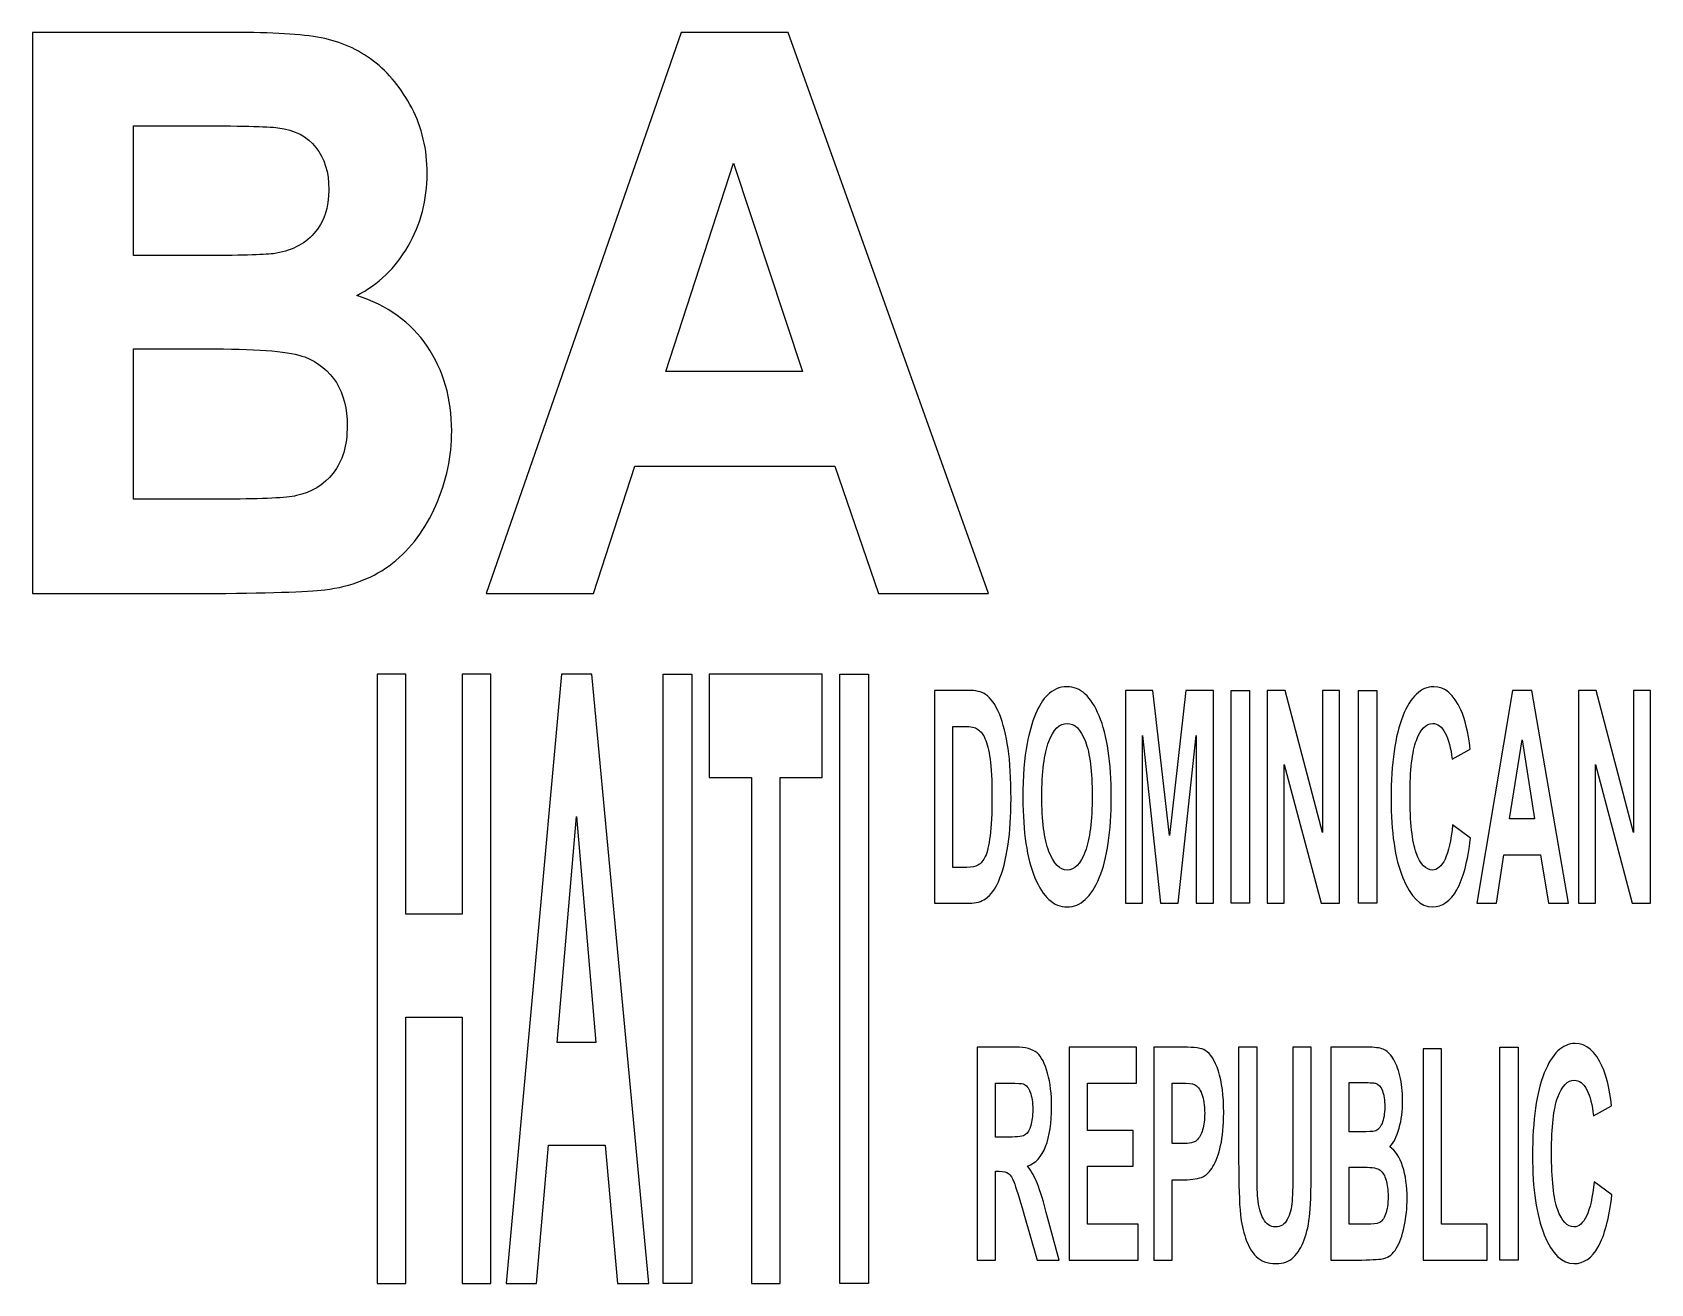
# Model space of a CAD drawing. Header units: centimetres. Extents: x -12.1 to 12.1, y -5 to 6.2.
# Drawn here: x -8.324 to -7.556, y 1.023 to 1.617 of the extents above; entities that cross this region are included whole.
import ezdxf

# ---------------------------------------------------------------- set-up
doc = ezdxf.new("R2010")
doc.units = ezdxf.units.CM
doc.header["$MEASUREMENT"] = 0
doc.layers.add('Layer 1', color=7, linetype='Continuous')

msp = doc.modelspace()

# ---------------------------------------------------------------- linework, layer by layer
at = {"layer": 'Layer 1', "color": 250}
for points, knots in [([(-8.32401, 1.61732), (-8.32401, 1.61732), (-8.22902, 1.61732), (-8.22902, 1.61732), (-8.22902, 1.61732), (-8.21024, 1.61732), (-8.19621, 1.61646), (-8.18697, 1.61471), (-8.18697, 1.61471), (-8.17774, 1.61293), (-8.16947, 1.60926), (-8.16217, 1.60369), (-8.16217, 1.60369), (-8.15489, 1.59811), (-8.1488, 1.59071), (-8.14393, 1.58142), (-8.14393, 1.58142), (-8.13911, 1.57216), (-8.13665, 1.56176), (-8.13665, 1.55027), (-8.13665, 1.55027), (-8.13665, 1.5378), (-8.13966, 1.52636), (-8.14565, 1.5159), (-8.14565, 1.5159), (-8.15165, 1.50551), (-8.15977, 1.49768), (-8.17003, 1.49246), (-8.17003, 1.49246), (-8.15556, 1.48777), (-8.14446, 1.47971), (-8.13665, 1.46833), (-8.13665, 1.46833), (-8.12888, 1.45694), (-8.12501, 1.44355), (-8.12501, 1.42814), (-8.12501, 1.42814), (-8.12501, 1.41603), (-8.12748, 1.40427), (-8.13255, 1.39279), (-8.13255, 1.39279), (-8.13756, 1.38134), (-8.1444, 1.37221), (-8.1531, 1.36536), (-8.1531, 1.36536), (-8.16181, 1.35852), (-8.17253, 1.35429), (-8.18529, 1.35272), (-8.18529, 1.35272), (-8.19326, 1.35176), (-8.21257, 1.35115), (-8.24314, 1.35092), (-8.24314, 1.35092), (-8.24314, 1.35092), (-8.32401, 1.35092), (-8.32401, 1.35092), (-8.32401, 1.35092), (-8.32401, 1.35092), (-8.32401, 1.61732), (-8.32401, 1.61732)], [0, 0, 0, 0, 0.0625, 0.0625, 0.0625, 0.0625, 0.125, 0.125, 0.125, 0.125, 0.1875, 0.1875, 0.1875, 0.1875, 0.25, 0.25, 0.25, 0.25, 0.3125, 0.3125, 0.3125, 0.3125, 0.375, 0.375, 0.375, 0.375, 0.4375, 0.4375, 0.4375, 0.4375, 0.5, 0.5, 0.5, 0.5, 0.5625, 0.5625, 0.5625, 0.5625, 0.625, 0.625, 0.625, 0.625, 0.6875, 0.6875, 0.6875, 0.6875, 0.75, 0.75, 0.75, 0.75, 0.8125, 0.8125, 0.8125, 0.8125, 0.875, 0.875, 0.875, 0.875, 1, 1, 1, 1]), ([(-7.87025, 1.35092), (-7.87025, 1.35092), (-7.92242, 1.35092), (-7.92242, 1.35092), (-7.92242, 1.35092), (-7.92242, 1.35092), (-7.94319, 1.41142), (-7.94319, 1.41142), (-7.94319, 1.41142), (-7.94319, 1.41142), (-8.03815, 1.41142), (-8.03815, 1.41142), (-8.03815, 1.41142), (-8.03815, 1.41142), (-8.05771, 1.35092), (-8.05771, 1.35092), (-8.05771, 1.35092), (-8.05771, 1.35092), (-8.10865, 1.35092), (-8.10865, 1.35092), (-8.10865, 1.35092), (-8.10865, 1.35092), (-8.0161, 1.61732), (-8.0161, 1.61732), (-8.0161, 1.61732), (-8.0161, 1.61732), (-7.96538, 1.61732), (-7.96538, 1.61732), (-7.96538, 1.61732), (-7.96538, 1.61732), (-7.87025, 1.35092), (-7.87025, 1.35092)], [0, 0, 0, 0, 0.111111, 0.111111, 0.111111, 0.111111, 0.222222, 0.222222, 0.222222, 0.222222, 0.333333, 0.333333, 0.333333, 0.333333, 0.444444, 0.444444, 0.444444, 0.444444, 0.555556, 0.555556, 0.555556, 0.555556, 0.666667, 0.666667, 0.666667, 0.666667, 0.777778, 0.777778, 0.777778, 0.777778, 1, 1, 1, 1]), ([(-8.27605, 1.57298), (-8.27605, 1.57298), (-8.27605, 1.51139), (-8.27605, 1.51139), (-8.27605, 1.51139), (-8.27605, 1.51139), (-8.2446, 1.51139), (-8.2446, 1.51139), (-8.2446, 1.51139), (-8.22591, 1.51139), (-8.21428, 1.51169), (-8.20974, 1.51226), (-8.20974, 1.51226), (-8.20153, 1.51337), (-8.19509, 1.51655), (-8.19038, 1.52181), (-8.19038, 1.52181), (-8.18569, 1.52711), (-8.18333, 1.53405), (-8.18333, 1.54264), (-8.18333, 1.54264), (-8.18333, 1.55091), (-8.18535, 1.55757), (-8.18942, 1.56273), (-8.18942, 1.56273), (-8.19347, 1.56785), (-8.19949, 1.571), (-8.2075, 1.57207), (-8.2075, 1.57207), (-8.21225, 1.57268), (-8.22591, 1.57298), (-8.24847, 1.57298), (-8.24847, 1.57298), (-8.24847, 1.57298), (-8.27605, 1.57298), (-8.27605, 1.57298)], [0, 0, 0, 0, 0.1, 0.1, 0.1, 0.1, 0.2, 0.2, 0.2, 0.2, 0.3, 0.3, 0.3, 0.3, 0.4, 0.4, 0.4, 0.4, 0.5, 0.5, 0.5, 0.5, 0.6, 0.6, 0.6, 0.6, 0.7, 0.7, 0.7, 0.7, 0.8, 0.8, 0.8, 0.8, 1, 1, 1, 1]), ([(-7.95856, 1.45632), (-7.95856, 1.45632), (-7.9913, 1.55518), (-7.9913, 1.55518), (-7.9913, 1.55518), (-7.9913, 1.55518), (-8.02338, 1.45632), (-8.02338, 1.45632), (-8.02338, 1.45632), (-8.02338, 1.45632), (-7.95856, 1.45632), (-7.95856, 1.45632)], [0, 0, 0, 0, 0.25, 0.25, 0.25, 0.25, 0.5, 0.5, 0.5, 0.5, 1, 1, 1, 1]), ([(-8.27605, 1.46705), (-8.27605, 1.46705), (-8.27605, 1.39579), (-8.27605, 1.39579), (-8.27605, 1.39579), (-8.27605, 1.39579), (-8.23161, 1.39579), (-8.23161, 1.39579), (-8.23161, 1.39579), (-8.21432, 1.39579), (-8.20336, 1.39634), (-8.19871, 1.39742), (-8.19871, 1.39742), (-8.1916, 1.39891), (-8.18578, 1.40242), (-8.18129, 1.40808), (-8.18129, 1.40808), (-8.17681, 1.4137), (-8.1746, 1.42124), (-8.1746, 1.4307), (-8.1746, 1.4307), (-8.1746, 1.43868), (-8.17631, 1.44546), (-8.17975, 1.45106), (-8.17975, 1.45106), (-8.18322, 1.45659), (-8.18823, 1.46067), (-8.19478, 1.46323), (-8.19478, 1.46323), (-8.2013, 1.46576), (-8.21548, 1.46705), (-8.23729, 1.46705), (-8.23729, 1.46705), (-8.23729, 1.46705), (-8.27605, 1.46705), (-8.27605, 1.46705)], [0, 0, 0, 0, 0.1, 0.1, 0.1, 0.1, 0.2, 0.2, 0.2, 0.2, 0.3, 0.3, 0.3, 0.3, 0.4, 0.4, 0.4, 0.4, 0.5, 0.5, 0.5, 0.5, 0.6, 0.6, 0.6, 0.6, 0.7, 0.7, 0.7, 0.7, 0.8, 0.8, 0.8, 0.8, 1, 1, 1, 1]), ([(-8.16038, 1.02339), (-8.16038, 1.02339), (-8.16038, 1.31265), (-8.16038, 1.31265), (-8.16038, 1.31265), (-8.16038, 1.31265), (-8.14676, 1.31265), (-8.14676, 1.31265), (-8.14676, 1.31265), (-8.14676, 1.31265), (-8.14676, 1.1988), (-8.14676, 1.1988), (-8.14676, 1.1988), (-8.14676, 1.1988), (-8.12005, 1.1988), (-8.12005, 1.1988), (-8.12005, 1.1988), (-8.12005, 1.1988), (-8.12005, 1.31265), (-8.12005, 1.31265), (-8.12005, 1.31265), (-8.12005, 1.31265), (-8.10643, 1.31265), (-8.10643, 1.31265), (-8.10643, 1.31265), (-8.10643, 1.31265), (-8.10643, 1.02339), (-8.10643, 1.02339), (-8.10643, 1.02339), (-8.10643, 1.02339), (-8.12005, 1.02339), (-8.12005, 1.02339), (-8.12005, 1.02339), (-8.12005, 1.02339), (-8.12005, 1.14985), (-8.12005, 1.14985), (-8.12005, 1.14985), (-8.12005, 1.14985), (-8.14676, 1.14985), (-8.14676, 1.14985), (-8.14676, 1.14985), (-8.14676, 1.14985), (-8.14676, 1.02339), (-8.14676, 1.02339), (-8.14676, 1.02339), (-8.14676, 1.02339), (-8.16038, 1.02339), (-8.16038, 1.02339)], [0, 0, 0, 0, 0.076923, 0.076923, 0.076923, 0.076923, 0.153846, 0.153846, 0.153846, 0.153846, 0.230769, 0.230769, 0.230769, 0.230769, 0.307692, 0.307692, 0.307692, 0.307692, 0.384615, 0.384615, 0.384615, 0.384615, 0.461538, 0.461538, 0.461538, 0.461538, 0.538462, 0.538462, 0.538462, 0.538462, 0.615385, 0.615385, 0.615385, 0.615385, 0.692308, 0.692308, 0.692308, 0.692308, 0.769231, 0.769231, 0.769231, 0.769231, 0.846154, 0.846154, 0.846154, 0.846154, 1, 1, 1, 1]), ([(-8.03145, 1.02339), (-8.03145, 1.02339), (-8.04627, 1.02339), (-8.04627, 1.02339), (-8.04627, 1.02339), (-8.04627, 1.02339), (-8.05218, 1.08908), (-8.05218, 1.08908), (-8.05218, 1.08908), (-8.05218, 1.08908), (-8.07915, 1.08908), (-8.07915, 1.08908), (-8.07915, 1.08908), (-8.07915, 1.08908), (-8.08473, 1.02339), (-8.08473, 1.02339), (-8.08473, 1.02339), (-8.08473, 1.02339), (-8.09918, 1.02339), (-8.09918, 1.02339), (-8.09918, 1.02339), (-8.09918, 1.02339), (-8.07288, 1.31265), (-8.07288, 1.31265), (-8.07288, 1.31265), (-8.07288, 1.31265), (-8.05847, 1.31265), (-8.05847, 1.31265), (-8.05847, 1.31265), (-8.05847, 1.31265), (-8.03145, 1.02339), (-8.03145, 1.02339)], [0, 0, 0, 0, 0.111111, 0.111111, 0.111111, 0.111111, 0.222222, 0.222222, 0.222222, 0.222222, 0.333333, 0.333333, 0.333333, 0.333333, 0.444444, 0.444444, 0.444444, 0.444444, 0.555556, 0.555556, 0.555556, 0.555556, 0.666667, 0.666667, 0.666667, 0.666667, 0.777778, 0.777778, 0.777778, 0.777778, 1, 1, 1, 1]), ([(-8.02464, 1.02339), (-8.02464, 1.02339), (-8.01101, 1.02339), (-8.01101, 1.02339), (-8.01101, 1.02339), (-8.01101, 1.02339), (-8.01101, 1.31265), (-8.01101, 1.31265), (-8.01101, 1.31265), (-8.01101, 1.31265), (-8.02464, 1.31265), (-8.02464, 1.31265), (-8.02464, 1.31265), (-8.02464, 1.31265), (-8.02464, 1.02339), (-8.02464, 1.02339)], [0, 0, 0, 0, 0.2, 0.2, 0.2, 0.2, 0.4, 0.4, 0.4, 0.4, 0.6, 0.6, 0.6, 0.6, 1, 1, 1, 1]), ([(-7.98279, 1.02339), (-7.98279, 1.02339), (-7.98279, 1.26371), (-7.98279, 1.26371), (-7.98279, 1.26371), (-7.98279, 1.26371), (-8.00285, 1.26371), (-8.00285, 1.26371), (-8.00285, 1.26371), (-8.00285, 1.26371), (-8.00285, 1.31265), (-8.00285, 1.31265), (-8.00285, 1.31265), (-8.00285, 1.31265), (-7.94919, 1.31265), (-7.94919, 1.31265), (-7.94919, 1.31265), (-7.94919, 1.31265), (-7.94919, 1.26371), (-7.94919, 1.26371), (-7.94919, 1.26371), (-7.94919, 1.26371), (-7.96916, 1.26371), (-7.96916, 1.26371), (-7.96916, 1.26371), (-7.96916, 1.26371), (-7.96916, 1.02339), (-7.96916, 1.02339), (-7.96916, 1.02339), (-7.96916, 1.02339), (-7.98279, 1.02339), (-7.98279, 1.02339)], [0, 0, 0, 0, 0.111111, 0.111111, 0.111111, 0.111111, 0.222222, 0.222222, 0.222222, 0.222222, 0.333333, 0.333333, 0.333333, 0.333333, 0.444444, 0.444444, 0.444444, 0.444444, 0.555556, 0.555556, 0.555556, 0.555556, 0.666667, 0.666667, 0.666667, 0.666667, 0.777778, 0.777778, 0.777778, 0.777778, 1, 1, 1, 1]), ([(-7.9408, 1.02339), (-7.9408, 1.02339), (-7.92717, 1.02339), (-7.92717, 1.02339), (-7.92717, 1.02339), (-7.92717, 1.02339), (-7.92717, 1.31265), (-7.92717, 1.31265), (-7.92717, 1.31265), (-7.92717, 1.31265), (-7.9408, 1.31265), (-7.9408, 1.31265), (-7.9408, 1.31265), (-7.9408, 1.31265), (-7.9408, 1.02339), (-7.9408, 1.02339)], [0, 0, 0, 0, 0.2, 0.2, 0.2, 0.2, 0.4, 0.4, 0.4, 0.4, 0.6, 0.6, 0.6, 0.6, 1, 1, 1, 1]), ([(-7.85394, 1.25387), (-7.85394, 1.26414), (-7.85327, 1.27282), (-7.85199, 1.27978), (-7.85199, 1.27978), (-7.851, 1.28493), (-7.84966, 1.28953), (-7.84794, 1.29364), (-7.84794, 1.29364), (-7.84626, 1.29772), (-7.84439, 1.30077), (-7.84235, 1.30272), (-7.84235, 1.30272), (-7.83967, 1.30537), (-7.83656, 1.30672), (-7.83307, 1.30672), (-7.83307, 1.30672), (-7.82668, 1.30672), (-7.82159, 1.30211), (-7.81775, 1.29288), (-7.81775, 1.29288), (-7.81393, 1.28366), (-7.81201, 1.27078), (-7.81201, 1.25436), (-7.81201, 1.25436), (-7.81201, 1.23803), (-7.8139, 1.22527), (-7.81771, 1.21607), (-7.81771, 1.21607), (-7.8215, 1.20683), (-7.82657, 1.20224), (-7.83294, 1.20224), (-7.83294, 1.20224), (-7.83936, 1.20224), (-7.84445, 1.20683), (-7.84826, 1.21601), (-7.84826, 1.21601), (-7.85205, 1.22518), (-7.85394, 1.23779), (-7.85394, 1.25387)], [0, 0, 0, 0, 0.090909, 0.090909, 0.090909, 0.090909, 0.181818, 0.181818, 0.181818, 0.181818, 0.272727, 0.272727, 0.272727, 0.272727, 0.363636, 0.363636, 0.363636, 0.363636, 0.454545, 0.454545, 0.454545, 0.454545, 0.545455, 0.545455, 0.545455, 0.545455, 0.636364, 0.636364, 0.636364, 0.636364, 0.727273, 0.727273, 0.727273, 0.727273, 0.818182, 0.818182, 0.818182, 0.818182, 1, 1, 1, 1]), ([(-7.65002, 1.24111), (-7.65002, 1.24111), (-7.64154, 1.23485), (-7.64154, 1.23485), (-7.64154, 1.23485), (-7.64286, 1.22381), (-7.64501, 1.21563), (-7.64804, 1.21028), (-7.64804, 1.21028), (-7.65107, 1.20494), (-7.65488, 1.20224), (-7.65951, 1.20224), (-7.65951, 1.20224), (-7.66525, 1.20224), (-7.67, 1.20683), (-7.67369, 1.21601), (-7.67369, 1.21601), (-7.67739, 1.22518), (-7.67922, 1.2377), (-7.67922, 1.2536), (-7.67922, 1.2536), (-7.67922, 1.2704), (-7.67737, 1.28347), (-7.67367, 1.29277), (-7.67367, 1.29277), (-7.66994, 1.30209), (-7.66504, 1.30672), (-7.65902, 1.30672), (-7.65902, 1.30672), (-7.65369, 1.30672), (-7.64941, 1.30308), (-7.64612, 1.29576), (-7.64612, 1.29576), (-7.64414, 1.29146), (-7.64268, 1.28526), (-7.64167, 1.27716), (-7.64167, 1.27716), (-7.64167, 1.27716), (-7.65031, 1.27236), (-7.65031, 1.27236), (-7.65031, 1.27236), (-7.65081, 1.27756), (-7.65189, 1.2817), (-7.65351, 1.28473), (-7.65351, 1.28473), (-7.65515, 1.28776), (-7.65713, 1.2893), (-7.65946, 1.2893), (-7.65946, 1.2893), (-7.66263, 1.2893), (-7.66525, 1.28659), (-7.66723, 1.28124), (-7.66723, 1.28124), (-7.66924, 1.27585), (-7.67023, 1.26714), (-7.67023, 1.25511), (-7.67023, 1.25511), (-7.67023, 1.24234), (-7.66924, 1.23325), (-7.66729, 1.2278), (-7.66729, 1.2278), (-7.66531, 1.22238), (-7.66277, 1.21971), (-7.6596, 1.21971), (-7.6596, 1.21971), (-7.6573, 1.21971), (-7.6553, 1.22143), (-7.65363, 1.22486), (-7.65363, 1.22486), (-7.65197, 1.22829), (-7.65075, 1.23371), (-7.65002, 1.24111)], [0, 0, 0, 0, 0.052632, 0.052632, 0.052632, 0.052632, 0.105263, 0.105263, 0.105263, 0.105263, 0.157895, 0.157895, 0.157895, 0.157895, 0.210526, 0.210526, 0.210526, 0.210526, 0.263158, 0.263158, 0.263158, 0.263158, 0.315789, 0.315789, 0.315789, 0.315789, 0.368421, 0.368421, 0.368421, 0.368421, 0.421053, 0.421053, 0.421053, 0.421053, 0.473684, 0.473684, 0.473684, 0.473684, 0.526316, 0.526316, 0.526316, 0.526316, 0.578947, 0.578947, 0.578947, 0.578947, 0.631579, 0.631579, 0.631579, 0.631579, 0.684211, 0.684211, 0.684211, 0.684211, 0.736842, 0.736842, 0.736842, 0.736842, 0.789474, 0.789474, 0.789474, 0.789474, 0.842105, 0.842105, 0.842105, 0.842105, 0.894737, 0.894737, 0.894737, 0.894737, 1, 1, 1, 1]), ([(-7.89584, 1.30499), (-7.89584, 1.30499), (-7.87988, 1.30499), (-7.87988, 1.30499), (-7.87988, 1.30499), (-7.8763, 1.30499), (-7.87357, 1.30436), (-7.87165, 1.30308), (-7.87165, 1.30308), (-7.86914, 1.30133), (-7.86696, 1.29821), (-7.86512, 1.29378), (-7.86512, 1.29378), (-7.86332, 1.2893), (-7.86195, 1.28385), (-7.86101, 1.27739), (-7.86101, 1.27739), (-7.86006, 1.27095), (-7.85959, 1.26298), (-7.85959, 1.25351), (-7.85959, 1.25351), (-7.85959, 1.24522), (-7.86002, 1.23803), (-7.86093, 1.23203), (-7.86093, 1.23203), (-7.862, 1.22465), (-7.86355, 1.21872), (-7.86556, 1.21417), (-7.86556, 1.21417), (-7.86707, 1.21074), (-7.86911, 1.20803), (-7.87167, 1.20611), (-7.87167, 1.20611), (-7.87363, 1.20468), (-7.87619, 1.20399), (-7.87942, 1.20399), (-7.87942, 1.20399), (-7.87942, 1.20399), (-7.89584, 1.20399), (-7.89584, 1.20399), (-7.89584, 1.20399), (-7.89584, 1.20399), (-7.89584, 1.30499), (-7.89584, 1.30499)], [0, 0, 0, 0, 0.083333, 0.083333, 0.083333, 0.083333, 0.166667, 0.166667, 0.166667, 0.166667, 0.25, 0.25, 0.25, 0.25, 0.333333, 0.333333, 0.333333, 0.333333, 0.416667, 0.416667, 0.416667, 0.416667, 0.5, 0.5, 0.5, 0.5, 0.583333, 0.583333, 0.583333, 0.583333, 0.666667, 0.666667, 0.666667, 0.666667, 0.75, 0.75, 0.75, 0.75, 0.833333, 0.833333, 0.833333, 0.833333, 1, 1, 1, 1]), ([(-7.80534, 1.20399), (-7.80534, 1.20399), (-7.80534, 1.30499), (-7.80534, 1.30499), (-7.80534, 1.30499), (-7.80534, 1.30499), (-7.79227, 1.30499), (-7.79227, 1.30499), (-7.79227, 1.30499), (-7.79227, 1.30499), (-7.78441, 1.2361), (-7.78441, 1.2361), (-7.78441, 1.2361), (-7.78441, 1.2361), (-7.77669, 1.30499), (-7.77669, 1.30499), (-7.77669, 1.30499), (-7.77669, 1.30499), (-7.76356, 1.30499), (-7.76356, 1.30499), (-7.76356, 1.30499), (-7.76356, 1.30499), (-7.76356, 1.20399), (-7.76356, 1.20399), (-7.76356, 1.20399), (-7.76356, 1.20399), (-7.77168, 1.20399), (-7.77168, 1.20399), (-7.77168, 1.20399), (-7.77168, 1.20399), (-7.77168, 1.28351), (-7.77168, 1.28351), (-7.77168, 1.28351), (-7.77168, 1.28351), (-7.78027, 1.20399), (-7.78027, 1.20399), (-7.78027, 1.20399), (-7.78027, 1.20399), (-7.78868, 1.20399), (-7.78868, 1.20399), (-7.78868, 1.20399), (-7.78868, 1.20399), (-7.79722, 1.28351), (-7.79722, 1.28351), (-7.79722, 1.28351), (-7.79722, 1.28351), (-7.79722, 1.20399), (-7.79722, 1.20399), (-7.79722, 1.20399), (-7.79722, 1.20399), (-7.80534, 1.20399), (-7.80534, 1.20399)], [0, 0, 0, 0, 0.071429, 0.071429, 0.071429, 0.071429, 0.142857, 0.142857, 0.142857, 0.142857, 0.214286, 0.214286, 0.214286, 0.214286, 0.285714, 0.285714, 0.285714, 0.285714, 0.357143, 0.357143, 0.357143, 0.357143, 0.428571, 0.428571, 0.428571, 0.428571, 0.5, 0.5, 0.5, 0.5, 0.571429, 0.571429, 0.571429, 0.571429, 0.642857, 0.642857, 0.642857, 0.642857, 0.714286, 0.714286, 0.714286, 0.714286, 0.785714, 0.785714, 0.785714, 0.785714, 0.857143, 0.857143, 0.857143, 0.857143, 1, 1, 1, 1]), ([(-7.75514, 1.20399), (-7.75514, 1.20399), (-7.74643, 1.20399), (-7.74643, 1.20399), (-7.74643, 1.20399), (-7.74643, 1.20399), (-7.74643, 1.305), (-7.74643, 1.305), (-7.74643, 1.305), (-7.74643, 1.305), (-7.75514, 1.305), (-7.75514, 1.305), (-7.75514, 1.305), (-7.75514, 1.305), (-7.75514, 1.20399), (-7.75514, 1.20399)], [0, 0, 0, 0, 0.2, 0.2, 0.2, 0.2, 0.4, 0.4, 0.4, 0.4, 0.6, 0.6, 0.6, 0.6, 1, 1, 1, 1]), ([(-7.73802, 1.20399), (-7.73802, 1.20399), (-7.73802, 1.30499), (-7.73802, 1.30499), (-7.73802, 1.30499), (-7.73802, 1.30499), (-7.72952, 1.30499), (-7.72952, 1.30499), (-7.72952, 1.30499), (-7.72952, 1.30499), (-7.71184, 1.23753), (-7.71184, 1.23753), (-7.71184, 1.23753), (-7.71184, 1.23753), (-7.71184, 1.30499), (-7.71184, 1.30499), (-7.71184, 1.30499), (-7.71184, 1.30499), (-7.70371, 1.30499), (-7.70371, 1.30499), (-7.70371, 1.30499), (-7.70371, 1.30499), (-7.70371, 1.20399), (-7.70371, 1.20399), (-7.70371, 1.20399), (-7.70371, 1.20399), (-7.71248, 1.20399), (-7.71248, 1.20399), (-7.71248, 1.20399), (-7.71248, 1.20399), (-7.72992, 1.26985), (-7.72992, 1.26985), (-7.72992, 1.26985), (-7.72992, 1.26985), (-7.72992, 1.20399), (-7.72992, 1.20399), (-7.72992, 1.20399), (-7.72992, 1.20399), (-7.73802, 1.20399), (-7.73802, 1.20399)], [0, 0, 0, 0, 0.090909, 0.090909, 0.090909, 0.090909, 0.181818, 0.181818, 0.181818, 0.181818, 0.272727, 0.272727, 0.272727, 0.272727, 0.363636, 0.363636, 0.363636, 0.363636, 0.454545, 0.454545, 0.454545, 0.454545, 0.545455, 0.545455, 0.545455, 0.545455, 0.636364, 0.636364, 0.636364, 0.636364, 0.727273, 0.727273, 0.727273, 0.727273, 0.818182, 0.818182, 0.818182, 0.818182, 1, 1, 1, 1]), ([(-7.69475, 1.20399), (-7.69475, 1.20399), (-7.68601, 1.20399), (-7.68601, 1.20399), (-7.68601, 1.20399), (-7.68601, 1.20399), (-7.68601, 1.305), (-7.68601, 1.305), (-7.68601, 1.305), (-7.68601, 1.305), (-7.69475, 1.305), (-7.69475, 1.305), (-7.69475, 1.305), (-7.69475, 1.305), (-7.69475, 1.20399), (-7.69475, 1.20399)], [0, 0, 0, 0, 0.2, 0.2, 0.2, 0.2, 0.4, 0.4, 0.4, 0.4, 0.6, 0.6, 0.6, 0.6, 1, 1, 1, 1]), ([(-7.59507, 1.20399), (-7.59507, 1.20399), (-7.60457, 1.20399), (-7.60457, 1.20399), (-7.60457, 1.20399), (-7.60457, 1.20399), (-7.60835, 1.22692), (-7.60835, 1.22692), (-7.60835, 1.22692), (-7.60835, 1.22692), (-7.62565, 1.22692), (-7.62565, 1.22692), (-7.62565, 1.22692), (-7.62565, 1.22692), (-7.6292, 1.20399), (-7.6292, 1.20399), (-7.6292, 1.20399), (-7.6292, 1.20399), (-7.63846, 1.20399), (-7.63846, 1.20399), (-7.63846, 1.20399), (-7.63846, 1.20399), (-7.62163, 1.30499), (-7.62163, 1.30499), (-7.62163, 1.30499), (-7.62163, 1.30499), (-7.6124, 1.30499), (-7.6124, 1.30499), (-7.6124, 1.30499), (-7.6124, 1.30499), (-7.59507, 1.20399), (-7.59507, 1.20399)], [0, 0, 0, 0, 0.111111, 0.111111, 0.111111, 0.111111, 0.222222, 0.222222, 0.222222, 0.222222, 0.333333, 0.333333, 0.333333, 0.333333, 0.444444, 0.444444, 0.444444, 0.444444, 0.555556, 0.555556, 0.555556, 0.555556, 0.666667, 0.666667, 0.666667, 0.666667, 0.777778, 0.777778, 0.777778, 0.777778, 1, 1, 1, 1]), ([(-7.59036, 1.20399), (-7.59036, 1.20399), (-7.59036, 1.30499), (-7.59036, 1.30499), (-7.59036, 1.30499), (-7.59036, 1.30499), (-7.58185, 1.30499), (-7.58185, 1.30499), (-7.58185, 1.30499), (-7.58185, 1.30499), (-7.56415, 1.23753), (-7.56415, 1.23753), (-7.56415, 1.23753), (-7.56415, 1.23753), (-7.56415, 1.30499), (-7.56415, 1.30499), (-7.56415, 1.30499), (-7.56415, 1.30499), (-7.55606, 1.30499), (-7.55606, 1.30499), (-7.55606, 1.30499), (-7.55606, 1.30499), (-7.55606, 1.20399), (-7.55606, 1.20399), (-7.55606, 1.20399), (-7.55606, 1.20399), (-7.56482, 1.20399), (-7.56482, 1.20399), (-7.56482, 1.20399), (-7.56482, 1.20399), (-7.58223, 1.26985), (-7.58223, 1.26985), (-7.58223, 1.26985), (-7.58223, 1.26985), (-7.58223, 1.20399), (-7.58223, 1.20399), (-7.58223, 1.20399), (-7.58223, 1.20399), (-7.59036, 1.20399), (-7.59036, 1.20399)], [0, 0, 0, 0, 0.090909, 0.090909, 0.090909, 0.090909, 0.181818, 0.181818, 0.181818, 0.181818, 0.272727, 0.272727, 0.272727, 0.272727, 0.363636, 0.363636, 0.363636, 0.363636, 0.454545, 0.454545, 0.454545, 0.454545, 0.545455, 0.545455, 0.545455, 0.545455, 0.636364, 0.636364, 0.636364, 0.636364, 0.727273, 0.727273, 0.727273, 0.727273, 0.818182, 0.818182, 0.818182, 0.818182, 1, 1, 1, 1]), ([(-7.88714, 1.28791), (-7.88714, 1.28791), (-7.88714, 1.22099), (-7.88714, 1.22099), (-7.88714, 1.22099), (-7.88714, 1.22099), (-7.88058, 1.22099), (-7.88058, 1.22099), (-7.88058, 1.22099), (-7.87814, 1.22099), (-7.87639, 1.22131), (-7.87531, 1.22198), (-7.87531, 1.22198), (-7.87389, 1.2228), (-7.87272, 1.22419), (-7.87179, 1.22617), (-7.87179, 1.22617), (-7.87086, 1.22815), (-7.8701, 1.23138), (-7.86952, 1.23593), (-7.86952, 1.23593), (-7.8689, 1.24044), (-7.86862, 1.24661), (-7.86862, 1.25442), (-7.86862, 1.25442), (-7.86862, 1.26222), (-7.8689, 1.26825), (-7.86952, 1.27241), (-7.86952, 1.27241), (-7.8701, 1.27661), (-7.87092, 1.27983), (-7.87199, 1.28219), (-7.87199, 1.28219), (-7.87304, 1.28452), (-7.87441, 1.28612), (-7.87601, 1.28694), (-7.87601, 1.28694), (-7.87723, 1.28761), (-7.87965, 1.28791), (-7.8832, 1.28791), (-7.8832, 1.28791), (-7.8832, 1.28791), (-7.88714, 1.28791), (-7.88714, 1.28791)], [0, 0, 0, 0, 0.083333, 0.083333, 0.083333, 0.083333, 0.166667, 0.166667, 0.166667, 0.166667, 0.25, 0.25, 0.25, 0.25, 0.333333, 0.333333, 0.333333, 0.333333, 0.416667, 0.416667, 0.416667, 0.416667, 0.5, 0.5, 0.5, 0.5, 0.583333, 0.583333, 0.583333, 0.583333, 0.666667, 0.666667, 0.666667, 0.666667, 0.75, 0.75, 0.75, 0.75, 0.833333, 0.833333, 0.833333, 0.833333, 1, 1, 1, 1]), ([(-7.84494, 1.25456), (-7.84494, 1.24312), (-7.84384, 1.23444), (-7.84157, 1.22853), (-7.84157, 1.22853), (-7.83932, 1.22265), (-7.83644, 1.21971), (-7.83294, 1.21971), (-7.83294, 1.21971), (-7.82948, 1.21971), (-7.82663, 1.22262), (-7.82438, 1.22847), (-7.82438, 1.22847), (-7.82217, 1.23433), (-7.82106, 1.24312), (-7.82106, 1.25486), (-7.82106, 1.25486), (-7.82106, 1.26641), (-7.82215, 1.27503), (-7.8243, 1.28074), (-7.8243, 1.28074), (-7.82648, 1.28645), (-7.82937, 1.2893), (-7.83294, 1.2893), (-7.83294, 1.2893), (-7.83656, 1.2893), (-7.83947, 1.28642), (-7.84165, 1.28065), (-7.84165, 1.28065), (-7.84386, 1.27489), (-7.84494, 1.26618), (-7.84494, 1.25456)], [0, 0, 0, 0, 0.111111, 0.111111, 0.111111, 0.111111, 0.222222, 0.222222, 0.222222, 0.222222, 0.333333, 0.333333, 0.333333, 0.333333, 0.444444, 0.444444, 0.444444, 0.444444, 0.555556, 0.555556, 0.555556, 0.555556, 0.666667, 0.666667, 0.666667, 0.666667, 0.777778, 0.777778, 0.777778, 0.777778, 1, 1, 1, 1]), ([(-7.61114, 1.24396), (-7.61114, 1.24396), (-7.61709, 1.28144), (-7.61709, 1.28144), (-7.61709, 1.28144), (-7.61709, 1.28144), (-7.62297, 1.24396), (-7.62297, 1.24396), (-7.62297, 1.24396), (-7.62297, 1.24396), (-7.61114, 1.24396), (-7.61114, 1.24396)], [0, 0, 0, 0, 0.25, 0.25, 0.25, 0.25, 0.5, 0.5, 0.5, 0.5, 1, 1, 1, 1]), ([(-8.05655, 1.13782), (-8.05655, 1.13782), (-8.06584, 1.24518), (-8.06584, 1.24518), (-8.06584, 1.24518), (-8.06584, 1.24518), (-8.07495, 1.13782), (-8.07495, 1.13782), (-8.07495, 1.13782), (-8.07495, 1.13782), (-8.05655, 1.13782), (-8.05655, 1.13782)], [0, 0, 0, 0, 0.25, 0.25, 0.25, 0.25, 0.5, 0.5, 0.5, 0.5, 1, 1, 1, 1]), ([(-7.5829, 1.07175), (-7.5829, 1.07175), (-7.57445, 1.06549), (-7.57445, 1.06549), (-7.57445, 1.06549), (-7.57574, 1.05445), (-7.5779, 1.04627), (-7.58093, 1.04092), (-7.58093, 1.04092), (-7.58392, 1.03556), (-7.58777, 1.03288), (-7.59242, 1.03288), (-7.59242, 1.03288), (-7.59814, 1.03288), (-7.60285, 1.03748), (-7.60655, 1.04662), (-7.60655, 1.04662), (-7.61028, 1.05582), (-7.61211, 1.06832), (-7.61211, 1.08422), (-7.61211, 1.08422), (-7.61211, 1.10105), (-7.61024, 1.11409), (-7.60651, 1.12341), (-7.60651, 1.12341), (-7.60282, 1.1327), (-7.59793, 1.13736), (-7.59187, 1.13736), (-7.59187, 1.13736), (-7.5866, 1.13736), (-7.58229, 1.13369), (-7.579, 1.12641), (-7.579, 1.12641), (-7.57702, 1.1221), (-7.57554, 1.1159), (-7.57458, 1.1078), (-7.57458, 1.1078), (-7.57458, 1.1078), (-7.5832, 1.10297), (-7.5832, 1.10297), (-7.5832, 1.10297), (-7.58372, 1.10821), (-7.5848, 1.11237), (-7.5864, 1.1154), (-7.5864, 1.1154), (-7.58802, 1.1184), (-7.58998, 1.11994), (-7.59233, 1.11994), (-7.59233, 1.11994), (-7.59551, 1.11994), (-7.59814, 1.11724), (-7.60014, 1.11185), (-7.60014, 1.11185), (-7.60212, 1.10646), (-7.60311, 1.09779), (-7.60311, 1.08573), (-7.60311, 1.08573), (-7.60311, 1.07298), (-7.60212, 1.06386), (-7.60017, 1.05845), (-7.60017, 1.05845), (-7.59819, 1.053), (-7.59563, 1.05033), (-7.59248, 1.05033), (-7.59248, 1.05033), (-7.59018, 1.05033), (-7.58817, 1.05204), (-7.58648, 1.05548), (-7.58648, 1.05548), (-7.58485, 1.05894), (-7.58363, 1.06436), (-7.5829, 1.07175)], [0, 0, 0, 0, 0.052632, 0.052632, 0.052632, 0.052632, 0.105263, 0.105263, 0.105263, 0.105263, 0.157895, 0.157895, 0.157895, 0.157895, 0.210526, 0.210526, 0.210526, 0.210526, 0.263158, 0.263158, 0.263158, 0.263158, 0.315789, 0.315789, 0.315789, 0.315789, 0.368421, 0.368421, 0.368421, 0.368421, 0.421053, 0.421053, 0.421053, 0.421053, 0.473684, 0.473684, 0.473684, 0.473684, 0.526316, 0.526316, 0.526316, 0.526316, 0.578947, 0.578947, 0.578947, 0.578947, 0.631579, 0.631579, 0.631579, 0.631579, 0.684211, 0.684211, 0.684211, 0.684211, 0.736842, 0.736842, 0.736842, 0.736842, 0.789474, 0.789474, 0.789474, 0.789474, 0.842105, 0.842105, 0.842105, 0.842105, 0.894737, 0.894737, 0.894737, 0.894737, 1, 1, 1, 1]), ([(-7.87567, 1.0346), (-7.87567, 1.0346), (-7.87567, 1.13564), (-7.87567, 1.13564), (-7.87567, 1.13564), (-7.87567, 1.13564), (-7.85732, 1.13564), (-7.85732, 1.13564), (-7.85732, 1.13564), (-7.85269, 1.13564), (-7.84931, 1.13474), (-7.84721, 1.13293), (-7.84721, 1.13293), (-7.84515, 1.1311), (-7.84346, 1.12787), (-7.8422, 1.12324), (-7.8422, 1.12324), (-7.84096, 1.11861), (-7.84031, 1.11331), (-7.84031, 1.10731), (-7.84031, 1.10731), (-7.84031, 1.09974), (-7.84125, 1.09348), (-7.84317, 1.08855), (-7.84317, 1.08855), (-7.84509, 1.08361), (-7.84791, 1.08049), (-7.85173, 1.07921), (-7.85173, 1.07921), (-7.84984, 1.07662), (-7.84829, 1.07379), (-7.84704, 1.07073), (-7.84704, 1.07073), (-7.84582, 1.06765), (-7.84416, 1.06217), (-7.84209, 1.05431), (-7.84209, 1.05431), (-7.84209, 1.05431), (-7.83682, 1.0346), (-7.83682, 1.0346), (-7.83682, 1.0346), (-7.83682, 1.0346), (-7.84725, 1.0346), (-7.84725, 1.0346), (-7.84725, 1.0346), (-7.84725, 1.0346), (-7.85356, 1.05658), (-7.85356, 1.05658), (-7.85356, 1.05658), (-7.85577, 1.06444), (-7.85732, 1.06939), (-7.85813, 1.07143), (-7.85813, 1.07143), (-7.85898, 1.07347), (-7.85985, 1.0749), (-7.86076, 1.07566), (-7.86076, 1.07566), (-7.86172, 1.07641), (-7.86317, 1.07676), (-7.86515, 1.07676), (-7.86515, 1.07676), (-7.86515, 1.07676), (-7.86696, 1.07676), (-7.86696, 1.07676), (-7.86696, 1.07676), (-7.86696, 1.07676), (-7.86696, 1.0346), (-7.86696, 1.0346), (-7.86696, 1.0346), (-7.86696, 1.0346), (-7.87567, 1.0346), (-7.87567, 1.0346)], [0, 0, 0, 0, 0.052632, 0.052632, 0.052632, 0.052632, 0.105263, 0.105263, 0.105263, 0.105263, 0.157895, 0.157895, 0.157895, 0.157895, 0.210526, 0.210526, 0.210526, 0.210526, 0.263158, 0.263158, 0.263158, 0.263158, 0.315789, 0.315789, 0.315789, 0.315789, 0.368421, 0.368421, 0.368421, 0.368421, 0.421053, 0.421053, 0.421053, 0.421053, 0.473684, 0.473684, 0.473684, 0.473684, 0.526316, 0.526316, 0.526316, 0.526316, 0.578947, 0.578947, 0.578947, 0.578947, 0.631579, 0.631579, 0.631579, 0.631579, 0.684211, 0.684211, 0.684211, 0.684211, 0.736842, 0.736842, 0.736842, 0.736842, 0.789474, 0.789474, 0.789474, 0.789474, 0.842105, 0.842105, 0.842105, 0.842105, 0.894737, 0.894737, 0.894737, 0.894737, 1, 1, 1, 1]), ([(-7.83207, 1.0346), (-7.83207, 1.0346), (-7.83207, 1.13564), (-7.83207, 1.13564), (-7.83207, 1.13564), (-7.83207, 1.13564), (-7.80002, 1.13564), (-7.80002, 1.13564), (-7.80002, 1.13564), (-7.80002, 1.13564), (-7.80002, 1.11855), (-7.80002, 1.11855), (-7.80002, 1.11855), (-7.80002, 1.11855), (-7.82337, 1.11855), (-7.82337, 1.11855), (-7.82337, 1.11855), (-7.82337, 1.11855), (-7.82337, 1.09615), (-7.82337, 1.09615), (-7.82337, 1.09615), (-7.82337, 1.09615), (-7.80167, 1.09615), (-7.80167, 1.09615), (-7.80167, 1.09615), (-7.80167, 1.09615), (-7.80167, 1.07912), (-7.80167, 1.07912), (-7.80167, 1.07912), (-7.80167, 1.07912), (-7.82337, 1.07912), (-7.82337, 1.07912), (-7.82337, 1.07912), (-7.82337, 1.07912), (-7.82337, 1.05163), (-7.82337, 1.05163), (-7.82337, 1.05163), (-7.82337, 1.05163), (-7.7992, 1.05163), (-7.7992, 1.05163), (-7.7992, 1.05163), (-7.7992, 1.05163), (-7.7992, 1.0346), (-7.7992, 1.0346), (-7.7992, 1.0346), (-7.7992, 1.0346), (-7.83207, 1.0346), (-7.83207, 1.0346)], [0, 0, 0, 0, 0.076923, 0.076923, 0.076923, 0.076923, 0.153846, 0.153846, 0.153846, 0.153846, 0.230769, 0.230769, 0.230769, 0.230769, 0.307692, 0.307692, 0.307692, 0.307692, 0.384615, 0.384615, 0.384615, 0.384615, 0.461538, 0.461538, 0.461538, 0.461538, 0.538462, 0.538462, 0.538462, 0.538462, 0.615385, 0.615385, 0.615385, 0.615385, 0.692308, 0.692308, 0.692308, 0.692308, 0.769231, 0.769231, 0.769231, 0.769231, 0.846154, 0.846154, 0.846154, 0.846154, 1, 1, 1, 1]), ([(-7.7918, 1.0346), (-7.7918, 1.0346), (-7.7918, 1.13564), (-7.7918, 1.13564), (-7.7918, 1.13564), (-7.7918, 1.13564), (-7.7778, 1.13564), (-7.7778, 1.13564), (-7.7778, 1.13564), (-7.7725, 1.13564), (-7.76903, 1.13515), (-7.7674, 1.13412), (-7.7674, 1.13412), (-7.76493, 1.13261), (-7.76286, 1.12929), (-7.76117, 1.12426), (-7.76117, 1.12426), (-7.7595, 1.11916), (-7.75866, 1.1126), (-7.75866, 1.10454), (-7.75866, 1.10454), (-7.75866, 1.09837), (-7.75916, 1.09316), (-7.76012, 1.08891), (-7.76012, 1.08891), (-7.76108, 1.08471), (-7.7623, 1.0814), (-7.76379, 1.07894), (-7.76379, 1.07894), (-7.76527, 1.07656), (-7.76678, 1.07492), (-7.7683, 1.07417), (-7.7683, 1.07417), (-7.7704, 1.07321), (-7.7734, 1.07271), (-7.77738, 1.07271), (-7.77738, 1.07271), (-7.77738, 1.07271), (-7.78306, 1.07271), (-7.78306, 1.07271), (-7.78306, 1.07271), (-7.78306, 1.07271), (-7.78306, 1.0346), (-7.78306, 1.0346), (-7.78306, 1.0346), (-7.78306, 1.0346), (-7.7918, 1.0346), (-7.7918, 1.0346)], [0, 0, 0, 0, 0.076923, 0.076923, 0.076923, 0.076923, 0.153846, 0.153846, 0.153846, 0.153846, 0.230769, 0.230769, 0.230769, 0.230769, 0.307692, 0.307692, 0.307692, 0.307692, 0.384615, 0.384615, 0.384615, 0.384615, 0.461538, 0.461538, 0.461538, 0.461538, 0.538462, 0.538462, 0.538462, 0.538462, 0.615385, 0.615385, 0.615385, 0.615385, 0.692308, 0.692308, 0.692308, 0.692308, 0.769231, 0.769231, 0.769231, 0.769231, 0.846154, 0.846154, 0.846154, 0.846154, 1, 1, 1, 1]), ([(-7.75156, 1.13564), (-7.75156, 1.13564), (-7.74282, 1.13564), (-7.74282, 1.13564), (-7.74282, 1.13564), (-7.74282, 1.13564), (-7.74282, 1.0809), (-7.74282, 1.0809), (-7.74282, 1.0809), (-7.74282, 1.07225), (-7.74273, 1.0666), (-7.74253, 1.06404), (-7.74253, 1.06404), (-7.74215, 1.0599), (-7.74125, 1.05658), (-7.73983, 1.05408), (-7.73983, 1.05408), (-7.73842, 1.05157), (-7.73651, 1.05033), (-7.73409, 1.05033), (-7.73409, 1.05033), (-7.73161, 1.05033), (-7.72972, 1.05149), (-7.72847, 1.05388), (-7.72847, 1.05388), (-7.72721, 1.05624), (-7.72645, 1.05914), (-7.7262, 1.06261), (-7.7262, 1.06261), (-7.72593, 1.06605), (-7.72582, 1.07175), (-7.72582, 1.07974), (-7.72582, 1.07974), (-7.72582, 1.07974), (-7.72582, 1.13564), (-7.72582, 1.13564), (-7.72582, 1.13564), (-7.72582, 1.13564), (-7.71711, 1.13564), (-7.71711, 1.13564), (-7.71711, 1.13564), (-7.71711, 1.13564), (-7.71711, 1.08258), (-7.71711, 1.08258), (-7.71711, 1.08258), (-7.71711, 1.07044), (-7.71734, 1.06188), (-7.71781, 1.05687), (-7.71781, 1.05687), (-7.71825, 1.05186), (-7.71915, 1.04764), (-7.7204, 1.04421), (-7.7204, 1.04421), (-7.72168, 1.04074), (-7.72337, 1.038), (-7.7255, 1.03596), (-7.7255, 1.03596), (-7.72763, 1.0339), (-7.73039, 1.03288), (-7.73383, 1.03288), (-7.73383, 1.03288), (-7.73796, 1.03288), (-7.74105, 1.03402), (-7.7432, 1.03623), (-7.7432, 1.03623), (-7.74532, 1.03844), (-7.74702, 1.04135), (-7.74827, 1.04494), (-7.74827, 1.04494), (-7.74949, 1.04849), (-7.75031, 1.05222), (-7.75071, 1.05612), (-7.75071, 1.05612), (-7.7513, 1.06192), (-7.75156, 1.07044), (-7.75156, 1.08174), (-7.75156, 1.08174), (-7.75156, 1.08174), (-7.75156, 1.13564), (-7.75156, 1.13564)], [0, 0, 0, 0, 0.047619, 0.047619, 0.047619, 0.047619, 0.095238, 0.095238, 0.095238, 0.095238, 0.142857, 0.142857, 0.142857, 0.142857, 0.190476, 0.190476, 0.190476, 0.190476, 0.238095, 0.238095, 0.238095, 0.238095, 0.285714, 0.285714, 0.285714, 0.285714, 0.333333, 0.333333, 0.333333, 0.333333, 0.380952, 0.380952, 0.380952, 0.380952, 0.428571, 0.428571, 0.428571, 0.428571, 0.47619, 0.47619, 0.47619, 0.47619, 0.52381, 0.52381, 0.52381, 0.52381, 0.571429, 0.571429, 0.571429, 0.571429, 0.619048, 0.619048, 0.619048, 0.619048, 0.666667, 0.666667, 0.666667, 0.666667, 0.714286, 0.714286, 0.714286, 0.714286, 0.761905, 0.761905, 0.761905, 0.761905, 0.809524, 0.809524, 0.809524, 0.809524, 0.857143, 0.857143, 0.857143, 0.857143, 0.904762, 0.904762, 0.904762, 0.904762, 1, 1, 1, 1]), ([(-7.70785, 1.13564), (-7.70785, 1.13564), (-7.69058, 1.13564), (-7.69058, 1.13564), (-7.69058, 1.13564), (-7.68715, 1.13564), (-7.68461, 1.13532), (-7.68292, 1.13465), (-7.68292, 1.13465), (-7.68124, 1.13398), (-7.67975, 1.13258), (-7.67842, 1.13048), (-7.67842, 1.13048), (-7.67707, 1.12833), (-7.67596, 1.12554), (-7.67509, 1.12204), (-7.67509, 1.12204), (-7.67419, 1.11852), (-7.67375, 1.11459), (-7.67375, 1.11022), (-7.67375, 1.11022), (-7.67375, 1.10547), (-7.6743, 1.10113), (-7.67539, 1.0972), (-7.67539, 1.0972), (-7.67649, 1.09322), (-7.67794, 1.09028), (-7.67981, 1.0883), (-7.67981, 1.0883), (-7.67719, 1.08652), (-7.67518, 1.08346), (-7.67375, 1.07912), (-7.67375, 1.07912), (-7.67232, 1.07481), (-7.67163, 1.06972), (-7.67163, 1.06389), (-7.67163, 1.06389), (-7.67163, 1.05932), (-7.67209, 1.05483), (-7.67303, 1.0505), (-7.67303, 1.0505), (-7.6739, 1.04616), (-7.67515, 1.04269), (-7.67676, 1.0401), (-7.67676, 1.0401), (-7.67832, 1.03748), (-7.68031, 1.03591), (-7.68261, 1.0353), (-7.68261, 1.0353), (-7.68406, 1.03495), (-7.68759, 1.03472), (-7.69315, 1.0346), (-7.69315, 1.0346), (-7.69315, 1.0346), (-7.70785, 1.0346), (-7.70785, 1.0346), (-7.70785, 1.0346), (-7.70785, 1.0346), (-7.70785, 1.13564), (-7.70785, 1.13564)], [0, 0, 0, 0, 0.0625, 0.0625, 0.0625, 0.0625, 0.125, 0.125, 0.125, 0.125, 0.1875, 0.1875, 0.1875, 0.1875, 0.25, 0.25, 0.25, 0.25, 0.3125, 0.3125, 0.3125, 0.3125, 0.375, 0.375, 0.375, 0.375, 0.4375, 0.4375, 0.4375, 0.4375, 0.5, 0.5, 0.5, 0.5, 0.5625, 0.5625, 0.5625, 0.5625, 0.625, 0.625, 0.625, 0.625, 0.6875, 0.6875, 0.6875, 0.6875, 0.75, 0.75, 0.75, 0.75, 0.8125, 0.8125, 0.8125, 0.8125, 0.875, 0.875, 0.875, 0.875, 1, 1, 1, 1]), ([(-7.664, 1.0346), (-7.664, 1.0346), (-7.664, 1.13482), (-7.664, 1.13482), (-7.664, 1.13482), (-7.664, 1.13482), (-7.6553, 1.13482), (-7.6553, 1.13482), (-7.6553, 1.13482), (-7.6553, 1.13482), (-7.6553, 1.05163), (-7.6553, 1.05163), (-7.6553, 1.05163), (-7.6553, 1.05163), (-7.6336, 1.05163), (-7.6336, 1.05163), (-7.6336, 1.05163), (-7.6336, 1.05163), (-7.6336, 1.0346), (-7.6336, 1.0346), (-7.6336, 1.0346), (-7.6336, 1.0346), (-7.664, 1.0346), (-7.664, 1.0346)], [0, 0, 0, 0, 0.142857, 0.142857, 0.142857, 0.142857, 0.285714, 0.285714, 0.285714, 0.285714, 0.428571, 0.428571, 0.428571, 0.428571, 0.571429, 0.571429, 0.571429, 0.571429, 0.714286, 0.714286, 0.714286, 0.714286, 1, 1, 1, 1]), ([(-7.62763, 1.0346), (-7.62763, 1.0346), (-7.61889, 1.0346), (-7.61889, 1.0346), (-7.61889, 1.0346), (-7.61889, 1.0346), (-7.61889, 1.13564), (-7.61889, 1.13564), (-7.61889, 1.13564), (-7.61889, 1.13564), (-7.62763, 1.13564), (-7.62763, 1.13564), (-7.62763, 1.13564), (-7.62763, 1.13564), (-7.62763, 1.0346), (-7.62763, 1.0346)], [0, 0, 0, 0, 0.2, 0.2, 0.2, 0.2, 0.4, 0.4, 0.4, 0.4, 0.6, 0.6, 0.6, 0.6, 1, 1, 1, 1]), ([(-7.86696, 1.09293), (-7.86696, 1.09293), (-7.86049, 1.09293), (-7.86049, 1.09293), (-7.86049, 1.09293), (-7.8563, 1.09293), (-7.85368, 1.09333), (-7.85266, 1.09415), (-7.85266, 1.09415), (-7.85161, 1.09497), (-7.8508, 1.09639), (-7.85018, 1.09842), (-7.85018, 1.09842), (-7.8496, 1.10044), (-7.84928, 1.10297), (-7.84928, 1.106), (-7.84928, 1.106), (-7.84928, 1.1094), (-7.84969, 1.11214), (-7.85047, 1.11424), (-7.85047, 1.11424), (-7.85126, 1.11634), (-7.85234, 1.11765), (-7.85377, 1.1182), (-7.85377, 1.1182), (-7.85447, 1.11843), (-7.85659, 1.11855), (-7.86014, 1.11855), (-7.86014, 1.11855), (-7.86014, 1.11855), (-7.86696, 1.11855), (-7.86696, 1.11855), (-7.86696, 1.11855), (-7.86696, 1.11855), (-7.86696, 1.09293), (-7.86696, 1.09293)], [0, 0, 0, 0, 0.1, 0.1, 0.1, 0.1, 0.2, 0.2, 0.2, 0.2, 0.3, 0.3, 0.3, 0.3, 0.4, 0.4, 0.4, 0.4, 0.5, 0.5, 0.5, 0.5, 0.6, 0.6, 0.6, 0.6, 0.7, 0.7, 0.7, 0.7, 0.8, 0.8, 0.8, 0.8, 1, 1, 1, 1]), ([(-7.78306, 1.11855), (-7.78306, 1.11855), (-7.78306, 1.08986), (-7.78306, 1.08986), (-7.78306, 1.08986), (-7.78306, 1.08986), (-7.77829, 1.08986), (-7.77829, 1.08986), (-7.77829, 1.08986), (-7.77486, 1.08986), (-7.77255, 1.09039), (-7.77139, 1.09147), (-7.77139, 1.09147), (-7.77023, 1.09251), (-7.76932, 1.09417), (-7.76865, 1.09642), (-7.76865, 1.09642), (-7.76801, 1.09866), (-7.76769, 1.10131), (-7.76769, 1.10428), (-7.76769, 1.10428), (-7.76769, 1.10798), (-7.76813, 1.11098), (-7.76906, 1.11336), (-7.76906, 1.11336), (-7.76996, 1.11575), (-7.77116, 1.11727), (-7.77255, 1.11785), (-7.77255, 1.11785), (-7.77363, 1.11832), (-7.7757, 1.11855), (-7.77884, 1.11855), (-7.77884, 1.11855), (-7.77884, 1.11855), (-7.78306, 1.11855), (-7.78306, 1.11855)], [0, 0, 0, 0, 0.1, 0.1, 0.1, 0.1, 0.2, 0.2, 0.2, 0.2, 0.3, 0.3, 0.3, 0.3, 0.4, 0.4, 0.4, 0.4, 0.5, 0.5, 0.5, 0.5, 0.6, 0.6, 0.6, 0.6, 0.7, 0.7, 0.7, 0.7, 0.8, 0.8, 0.8, 0.8, 1, 1, 1, 1]), ([(-7.69914, 1.11884), (-7.69914, 1.11884), (-7.69914, 1.09546), (-7.69914, 1.09546), (-7.69914, 1.09546), (-7.69914, 1.09546), (-7.69338, 1.09546), (-7.69338, 1.09546), (-7.69338, 1.09546), (-7.69, 1.09546), (-7.68791, 1.09558), (-7.68706, 1.09581), (-7.68706, 1.09581), (-7.68557, 1.09621), (-7.68438, 1.09743), (-7.68353, 1.09941), (-7.68353, 1.09941), (-7.68269, 1.10143), (-7.68225, 1.10404), (-7.68225, 1.10731), (-7.68225, 1.10731), (-7.68225, 1.11045), (-7.68263, 1.11298), (-7.68336, 1.11494), (-7.68336, 1.11494), (-7.68409, 1.11689), (-7.6852, 1.11805), (-7.68665, 1.11849), (-7.68665, 1.11849), (-7.68753, 1.11872), (-7.69, 1.11884), (-7.69411, 1.11884), (-7.69411, 1.11884), (-7.69411, 1.11884), (-7.69914, 1.11884), (-7.69914, 1.11884)], [0, 0, 0, 0, 0.1, 0.1, 0.1, 0.1, 0.2, 0.2, 0.2, 0.2, 0.3, 0.3, 0.3, 0.3, 0.4, 0.4, 0.4, 0.4, 0.5, 0.5, 0.5, 0.5, 0.6, 0.6, 0.6, 0.6, 0.7, 0.7, 0.7, 0.7, 0.8, 0.8, 0.8, 0.8, 1, 1, 1, 1]), ([(-7.69914, 1.07866), (-7.69914, 1.07866), (-7.69914, 1.05163), (-7.69914, 1.05163), (-7.69914, 1.05163), (-7.69914, 1.05163), (-7.69105, 1.05163), (-7.69105, 1.05163), (-7.69105, 1.05163), (-7.68791, 1.05163), (-7.68589, 1.05184), (-7.68505, 1.05224), (-7.68505, 1.05224), (-7.68377, 1.05279), (-7.68269, 1.05416), (-7.68187, 1.05629), (-7.68187, 1.05629), (-7.68106, 1.05842), (-7.68065, 1.06127), (-7.68065, 1.06485), (-7.68065, 1.06485), (-7.68065, 1.06788), (-7.68097, 1.07048), (-7.68162, 1.07257), (-7.68162, 1.07257), (-7.68223, 1.07469), (-7.68313, 1.07621), (-7.68435, 1.0772), (-7.68435, 1.0772), (-7.68551, 1.07816), (-7.68811, 1.07866), (-7.69207, 1.07866), (-7.69207, 1.07866), (-7.69207, 1.07866), (-7.69914, 1.07866), (-7.69914, 1.07866)], [0, 0, 0, 0, 0.1, 0.1, 0.1, 0.1, 0.2, 0.2, 0.2, 0.2, 0.3, 0.3, 0.3, 0.3, 0.4, 0.4, 0.4, 0.4, 0.5, 0.5, 0.5, 0.5, 0.6, 0.6, 0.6, 0.6, 0.7, 0.7, 0.7, 0.7, 0.8, 0.8, 0.8, 0.8, 1, 1, 1, 1])]:
    msp.add_open_spline(points, degree=3, knots=knots, dxfattribs=at)

doc.saveas('drawing.dxf')
